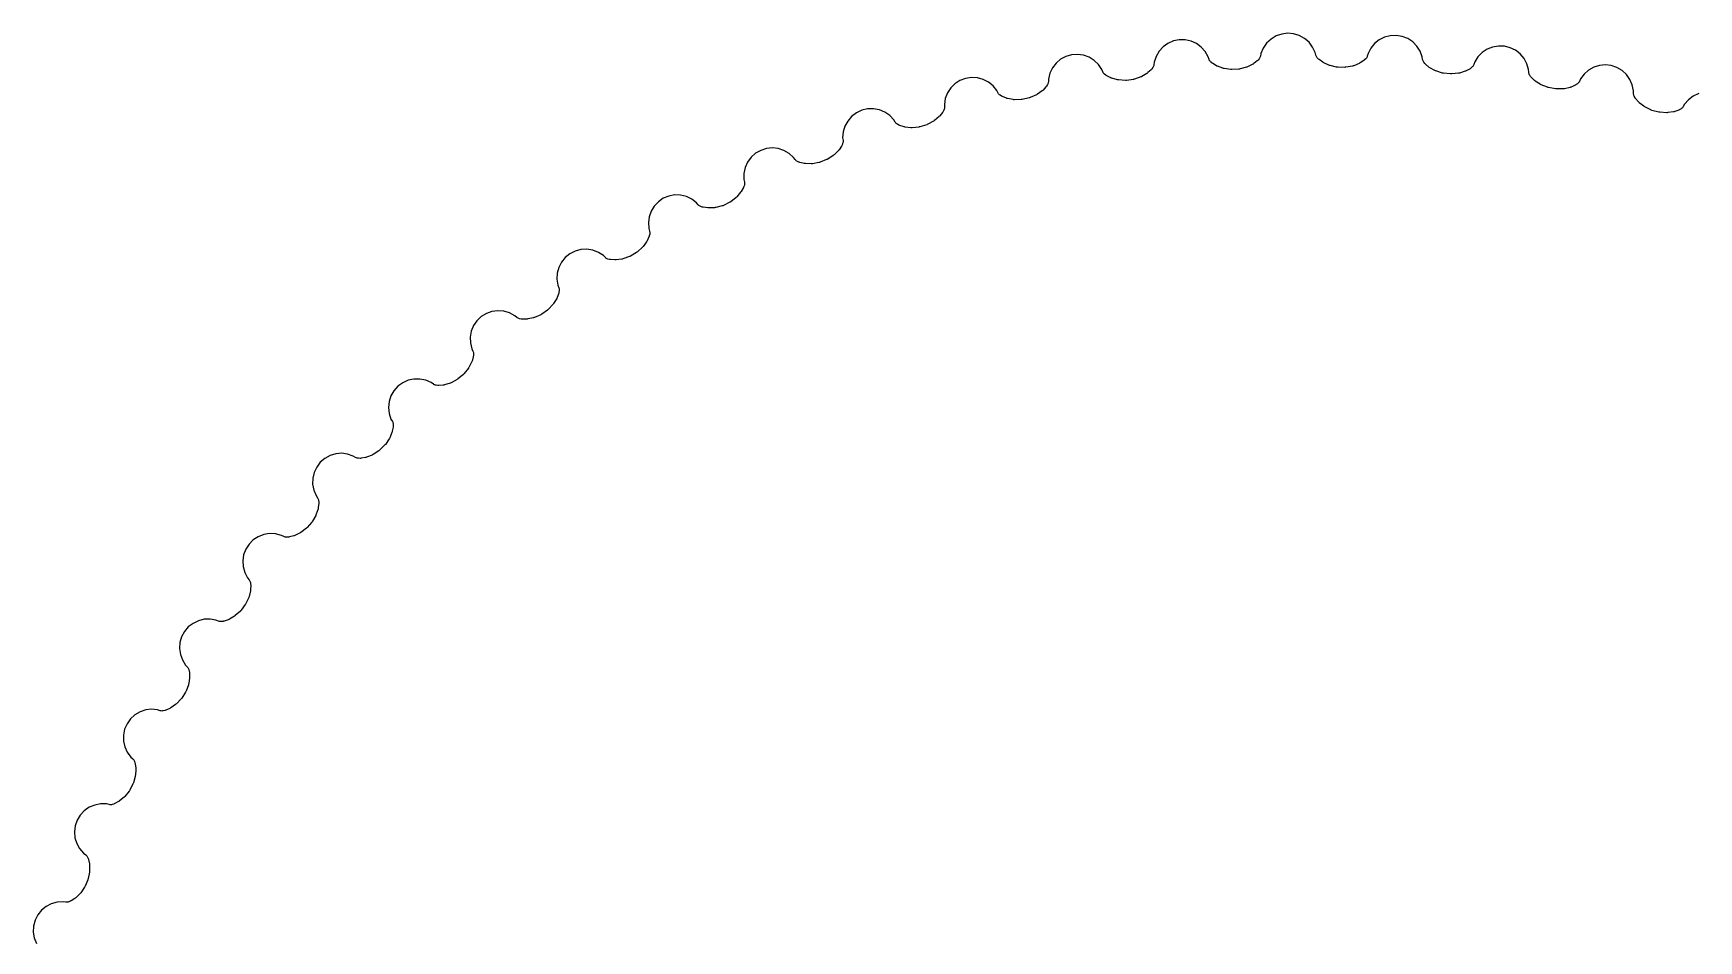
# Model space of a CAD drawing. Header units: metres. Extents: x -60 to 61, y -61 to 61.
# Drawn here: x -56.8 to 17, y 20.3 to 60.5 of the extents above; entities that cross this region are included whole.
import ezdxf

# ---------------------------------------------------------------- set-up
doc = ezdxf.new("R2010")
doc.units = ezdxf.units.M

msp = doc.modelspace()

# ---------------------------------------------------------------- linework, layer by layer
for p, q in [((-1.20312, 60.5016), (-1.46523, 60.4688)), ((-0.93994, 60.4793), (-1.20312, 60.5016)), ((-6.7213, 59.9009), (-6.89909, 59.7056)), ((-6.50676, 60.0551), (-6.7213, 59.9009)), ((-6.26488, 60.1612), (-6.50676, 60.0551)), ((-6.00618, 60.2148), (-6.26488, 60.1612)), ((-5.74205, 60.2134), (-6.00618, 60.2148)), ((-5.48392, 60.1571), (-5.74205, 60.2134)), ((-5.24316, 60.0484), (-5.48392, 60.1571)), ((-5.0303, 59.892), (-5.24316, 60.0484)), ((-4.85457, 59.6947), (-5.0303, 59.892)), ((-2.28468, 59.8482), (-2.3873, 59.6048)), ((-2.13367, 60.065), (-2.28468, 59.8482)), ((-1.94093, 60.2456), (-2.13367, 60.065)), ((-1.71484, 60.3822), (-1.94093, 60.2456)), ((-1.46523, 60.4688), (-1.71484, 60.3822)), ((-0.68713, 60.4026), (-0.93994, 60.4793)), ((-0.45573, 60.2751), (-0.68713, 60.4026)), ((-0.25598, 60.1023), (-0.45573, 60.2751)), ((-0.09647, 59.8917), (-0.25598, 60.1023)), ((0.01573, 59.6526), (-0.09647, 59.8917)), ((2.47748, 59.8405), (2.35583, 59.606)), ((2.6452, 60.0446), (2.47748, 59.8405)), ((2.85178, 60.2094), (2.6452, 60.0446)), ((3.08797, 60.3276), (2.85178, 60.2094)), ((3.34364, 60.3941), (3.08797, 60.3276)), ((3.6075, 60.406), (3.34364, 60.3941)), ((3.8681, 60.3628), (3.6075, 60.406)), ((4.11404, 60.2663), (3.8681, 60.3628)), ((4.33453, 60.1208), (4.11404, 60.2663)), ((4.52, 59.9326), (4.33453, 60.1208)), ((4.66223, 59.7101), (4.52, 59.9326)), ((7.62633, 59.7924), (7.40742, 59.6447)), ((7.87125, 59.8915), (7.62633, 59.7924)), ((8.13142, 59.9375), (7.87125, 59.8915)), ((8.39536, 59.9284), (8.13142, 59.9375)), ((8.65172, 59.8646), (8.39536, 59.9284)), ((8.88919, 59.7489), (8.65172, 59.8646)), ((9.09746, 59.5863), (8.88919, 59.7489)), ((-11.4592, 59.1776), (-11.6209, 58.9687)), ((-11.2576, 59.3483), (-11.4592, 59.1776)), ((-11.0249, 59.4733), (-11.2576, 59.3483)), ((-10.7713, 59.5473), (-11.0249, 59.4733)), ((-10.5078, 59.5668), (-10.7713, 59.5473)), ((-10.2461, 59.5312), (-10.5078, 59.5668)), ((-9.99748, 59.442), (-10.2461, 59.5312)), ((-9.77281, 59.303), (-9.99748, 59.442)), ((-9.58199, 59.1203), (-9.77281, 59.303)), ((-9.43329, 58.9019), (-9.58199, 59.1203)), ((-7.15651, 59.0142), (-7.17548, 58.9839)), ((-7.14359, 59.0428), (-7.15651, 59.0142)), ((-7.13435, 59.0729), (-7.14359, 59.0428)), ((-7.12895, 59.1038), (-7.13435, 59.0729)), ((-7.11537, 59.2267), (-7.12895, 59.1038)), ((-7.03241, 59.4775), (-7.11537, 59.2267)), ((-6.89909, 59.7056), (-7.03241, 59.4775)), ((-4.72371, 59.4653), (-4.85457, 59.6947)), ((-4.68613, 59.3475), (-4.72371, 59.4653)), ((-4.67284, 59.3143), (-4.68613, 59.3475)), ((-4.65736, 59.2869), (-4.67284, 59.3143)), ((-4.6386, 59.2618), (-4.65736, 59.2869)), ((-4.61684, 59.2391), (-4.6386, 59.2618)), ((-4.56334, 59.1901), (-4.61684, 59.2391)), ((-4.55006, 59.1788), (-4.56334, 59.1901)), ((-4.52431, 59.1608), (-4.55006, 59.1788)), ((-4.35817, 59.0598), (-4.52431, 59.1608)), ((-4.34172, 59.0507), (-4.35817, 59.0598)), ((-4.3129, 59.0382), (-4.34172, 59.0507)), ((-4.06912, 58.9506), (-4.3129, 59.0382)), ((-2.97595, 59.0159), (-3.00484, 59.0036)), ((-2.74435, 59.1319), (-2.97595, 59.0159)), ((-2.72787, 59.141), (-2.74435, 59.1319)), ((-2.70201, 59.1588), (-2.72787, 59.141)), ((-2.54906, 59.2788), (-2.70201, 59.1588)), ((-2.53566, 59.2901), (-2.54906, 59.2788)), ((-2.51375, 59.3125), (-2.53566, 59.2901)), ((-2.46649, 59.3676), (-2.51375, 59.3125)), ((-2.44519, 59.3963), (-2.46649, 59.3676)), ((-2.43004, 59.4238), (-2.44519, 59.3963)), ((-2.41844, 59.453), (-2.43004, 59.4238)), ((-2.4106, 59.4834), (-2.41844, 59.453)), ((-2.3873, 59.6048), (-2.4106, 59.4834)), ((0.04384, 59.5322), (0.01573, 59.6526)), ((0.05444, 59.498), (0.04384, 59.5322)), ((0.06769, 59.4696), (0.05444, 59.498)), ((0.0844, 59.443), (0.06769, 59.4696)), ((0.10429, 59.4187), (0.0844, 59.443)), ((0.15373, 59.3656), (0.10429, 59.4187)), ((0.16608, 59.3532), (0.15373, 59.3656)), ((0.19032, 59.3333), (0.16608, 59.3532)), ((0.34792, 59.2194), (0.19032, 59.3333)), ((0.36359, 59.209), (0.34792, 59.2194)), ((0.39133, 59.1942), (0.36359, 59.209)), ((0.62736, 59.0875), (0.39133, 59.1942)), ((0.64506, 59.0803), (0.62736, 59.0875)), ((0.67519, 59.0715), (0.64506, 59.0803)), ((0.96678, 59.0055), (0.67519, 59.0715)), ((1.67383, 59.0516), (1.37982, 58.9973)), ((1.69247, 59.0558), (1.67383, 59.0516)), ((1.72224, 59.0658), (1.69247, 59.0558)), ((1.96234, 59.163), (1.72224, 59.0658)), ((1.97952, 59.1707), (1.96234, 59.163)), ((2.00673, 59.1864), (1.97952, 59.1707)), ((2.16873, 59.2939), (2.00673, 59.1864)), ((2.18295, 59.3041), (2.16873, 59.2939)), ((2.20657, 59.3248), (2.18295, 59.3041)), ((2.25804, 59.3758), (2.20657, 59.3248)), ((2.28156, 59.4028), (2.25804, 59.3758)), ((2.29884, 59.429), (2.28156, 59.4028)), ((2.31271, 59.4571), (2.29884, 59.429)), ((2.32295, 59.4868), (2.31271, 59.4571)), ((2.35583, 59.606), (2.32295, 59.4868)), ((4.7551, 59.4628), (4.66223, 59.7101)), ((4.77354, 59.3405), (4.7551, 59.4628)), ((4.78142, 59.3056), (4.77354, 59.3405)), ((4.79236, 59.2761), (4.78142, 59.3056)), ((4.8069, 59.2483), (4.79236, 59.2761)), ((4.82481, 59.2225), (4.8069, 59.2483)), ((4.86986, 59.1657), (4.82481, 59.2225)), ((4.88116, 59.1524), (4.86986, 59.1657)), ((4.90375, 59.1306), (4.88116, 59.1524)), ((5.0518, 59.0046), (4.90375, 59.1306)), ((6.96831, 59.0087), (6.91293, 58.9619)), ((6.99393, 59.0337), (6.96831, 59.0087)), ((7.01324, 59.0585), (6.99393, 59.0337)), ((7.02931, 59.0855), (7.01324, 59.0585)), ((7.04187, 59.1142), (7.02931, 59.0855)), ((7.08409, 59.2304), (7.04187, 59.1142)), ((7.224, 59.4546), (7.08409, 59.2304)), ((7.40742, 59.6447), (7.224, 59.4546)), ((9.26733, 59.3841), (9.09746, 59.5863)), ((9.39148, 59.1508), (9.26733, 59.3841)), ((9.46439, 58.897), (9.39148, 59.1508)), ((12.6048, 59.0768), (12.3528, 58.9975)), ((12.8677, 59.102), (12.6048, 59.0768)), ((13.1302, 59.072), (12.8677, 59.102)), ((13.3806, 58.988), (13.1302, 59.072)), ((-15.7152, 58.4094), (-15.9372, 58.2663)), ((-15.4683, 58.5033), (-15.7152, 58.4094)), ((-15.2072, 58.5437), (-15.4683, 58.5033)), ((-14.9435, 58.529), (-15.2072, 58.5437)), ((-14.6885, 58.4597), (-14.9435, 58.529)), ((-14.4536, 58.3391), (-14.6885, 58.4597)), ((-14.2488, 58.1721), (-14.4536, 58.3391)), ((-11.812, 58.2886), (-11.8226, 58.2591)), ((-11.8051, 58.3193), (-11.812, 58.2886)), ((-11.8022, 58.3505), (-11.8051, 58.3193)), ((-11.7985, 58.4741), (-11.8022, 58.3505)), ((-11.7357, 58.7308), (-11.7985, 58.4741)), ((-11.6209, 58.9687), (-11.7357, 58.7308)), ((-9.38646, 58.7875), (-9.43329, 58.9019)), ((-9.37059, 58.7555), (-9.38646, 58.7875)), ((-9.35301, 58.7295), (-9.37059, 58.7555)), ((-9.33231, 58.7059), (-9.35301, 58.7295)), ((-9.30881, 58.6851), (-9.33231, 58.7059)), ((-9.2516, 58.6405), (-9.30881, 58.6851)), ((-9.23744, 58.6302), (-9.2516, 58.6405)), ((-9.21034, 58.6143), (-9.23744, 58.6302)), ((-9.0367, 58.5269), (-9.21034, 58.6143)), ((-9.01958, 58.5191), (-9.0367, 58.5269)), ((-8.98985, 58.5089), (-9.01958, 58.5191)), ((-8.73988, 58.4409), (-8.98985, 58.5089)), ((-8.72127, 58.4366), (-8.73988, 58.4409)), ((-8.69012, 58.4327), (-8.72127, 58.4366)), ((-8.39175, 58.4137), (-8.69012, 58.4327)), ((-8.37253, 58.4132), (-8.39175, 58.4137)), ((-8.34122, 58.4156), (-8.37253, 58.4132)), ((-8.03175, 58.459), (-8.34122, 58.4156)), ((-8.01283, 58.4624), (-8.03175, 58.459)), ((-7.98265, 58.471), (-8.01283, 58.4624)), ((-7.70097, 58.5712), (-7.98265, 58.471)), ((-7.68321, 58.5783), (-7.70097, 58.5712)), ((-7.65538, 58.5929), (-7.68321, 58.5783)), ((-7.43372, 58.7269), (-7.65538, 58.5929)), ((-7.41797, 58.7373), (-7.43372, 58.7269)), ((-7.3936, 58.7571), (-7.41797, 58.7373)), ((-7.25069, 58.8889), (-7.3936, 58.7571)), ((-7.23828, 58.9012), (-7.25069, 58.8889)), ((-7.21822, 58.9253), (-7.23828, 58.9012)), ((-7.17548, 58.9839), (-7.21822, 58.9253)), ((-4.0509, 58.9448), (-4.06912, 58.9506)), ((-4.02017, 58.9384), (-4.0509, 58.9448)), ((-3.72426, 58.8958), (-4.02017, 58.9384)), ((-3.70512, 58.8938), (-3.72426, 58.8958)), ((-3.67372, 58.8937), (-3.70512, 58.8938)), ((-3.36179, 58.9123), (-3.67372, 58.8937)), ((-3.34265, 58.9142), (-3.36179, 58.9123)), ((-3.31187, 58.9204), (-3.34265, 58.9142)), ((-3.02312, 58.9979), (-3.31187, 58.9204)), ((-3.00484, 59.0036), (-3.02312, 58.9979)), ((0.98569, 59.002), (0.96678, 59.0055)), ((1.01698, 58.9994), (0.98569, 59.002)), ((1.32941, 58.9932), (1.01698, 58.9994)), ((1.34865, 58.9935), (1.32941, 58.9932)), ((1.37982, 58.9973), (1.34865, 58.9935)), ((5.0666, 58.9929), (5.0518, 59.0046)), ((5.09308, 58.976), (5.0666, 58.9929)), ((5.31989, 58.8509), (5.09308, 58.976)), ((5.33696, 58.8423), (5.31989, 58.8509)), ((5.36629, 58.8311), (5.33696, 58.8423)), ((5.65173, 58.7422), (5.36629, 58.8311)), ((5.6703, 58.7372), (5.65173, 58.7422)), ((5.70129, 58.7321), (5.6703, 58.7372)), ((6.01224, 58.7011), (5.70129, 58.7321)), ((6.03143, 58.6999), (6.01224, 58.7011)), ((6.06281, 58.7012), (6.03143, 58.6999)), ((6.36018, 58.732), (6.06281, 58.7012)), ((6.3791, 58.7347), (6.36018, 58.732)), ((6.40959, 58.7422), (6.3791, 58.7347)), ((6.65666, 58.8201), (6.40959, 58.7422)), ((6.67439, 58.8264), (6.65666, 58.8201)), ((6.70274, 58.8399), (6.67439, 58.8264)), ((6.87277, 58.9342), (6.70274, 58.8399)), ((6.88773, 58.9432), (6.87277, 58.9342)), ((6.91293, 58.9619), (6.88773, 58.9432)), ((9.47307, 58.7737), (9.46439, 58.897)), ((9.47813, 58.7382), (9.47307, 58.7737)), ((9.48669, 58.708), (9.47813, 58.7382)), ((9.49899, 58.6791), (9.48669, 58.708)), ((9.5148, 58.652), (9.49899, 58.6791)), ((9.55519, 58.5918), (9.5148, 58.652)), ((9.56541, 58.5776), (9.55519, 58.5918)), ((9.58618, 58.5541), (9.56541, 58.5776)), ((9.72375, 58.4167), (9.58618, 58.5541)), ((9.73758, 58.4039), (9.72375, 58.4167)), ((9.76263, 58.385), (9.73758, 58.4039)), ((9.97879, 58.2422), (9.76263, 58.385)), ((11.6345, 58.2686), (11.5756, 58.2263)), ((11.662, 58.2914), (11.6345, 58.2686)), ((11.6833, 58.3146), (11.662, 58.2914)), ((11.7014, 58.3402), (11.6833, 58.3146)), ((11.7162, 58.3679), (11.7014, 58.3402)), ((11.7676, 58.4804), (11.7162, 58.3679)), ((11.9248, 58.6927), (11.7676, 58.4804)), ((12.1228, 58.8676), (11.9248, 58.6927)), ((12.3528, 58.9975), (12.1228, 58.8676)), ((13.6082, 58.8538), (13.3806, 58.988)), ((13.8028, 58.6752), (13.6082, 58.8538)), ((13.9561, 58.4601), (13.8028, 58.6752)), ((14.0613, 58.2177), (13.9561, 58.4601)), ((-16.3647, 57.6127), (-16.4069, 57.3519)), ((-16.2693, 57.859), (-16.3647, 57.6127)), ((-16.1246, 58.0801), (-16.2693, 57.859)), ((-15.9372, 58.2663), (-16.1246, 58.0801)), ((-14.0832, 57.9663), (-14.2488, 58.1721)), ((-14.0275, 57.856), (-14.0832, 57.9663)), ((-14.0091, 57.8253), (-14.0275, 57.856)), ((-13.9895, 57.8008), (-14.0091, 57.8253)), ((-13.967, 57.7789), (-13.9895, 57.8008)), ((-13.9419, 57.76), (-13.967, 57.7789)), ((-13.8813, 57.7201), (-13.9419, 57.76)), ((-13.8664, 57.7109), (-13.8813, 57.7201)), ((-13.8381, 57.6973), (-13.8664, 57.7109)), ((-13.6581, 57.6239), (-13.8381, 57.6973)), ((-13.6404, 57.6175), (-13.6581, 57.6239)), ((-13.61, 57.6097), (-13.6404, 57.6175)), ((-13.3554, 57.5618), (-13.61, 57.6097)), ((-13.3365, 57.559), (-13.3554, 57.5618)), ((-13.3051, 57.5575), (-13.3365, 57.559)), ((-13.0062, 57.5623), (-13.3051, 57.5575)), ((-12.987, 57.5634), (-13.0062, 57.5623)), ((-12.956, 57.5683), (-12.987, 57.5634)), ((-12.6509, 57.6361), (-12.956, 57.5683)), ((-12.6323, 57.641), (-12.6509, 57.6361)), ((-12.603, 57.652), (-12.6323, 57.641)), ((-12.3301, 57.7742), (-12.603, 57.652)), ((-12.313, 57.7827), (-12.3301, 57.7742)), ((-12.2864, 57.7994), (-12.313, 57.7827)), ((-12.0761, 57.9507), (-12.2864, 57.7994)), ((-12.0612, 57.9622), (-12.0761, 57.9507)), ((-12.0385, 57.9839), (-12.0612, 57.9622)), ((-11.9065, 58.1266), (-12.0385, 57.9839)), ((-11.8951, 58.1399), (-11.9065, 58.1266)), ((-11.877, 58.1655), (-11.8951, 58.1399)), ((-11.8391, 58.2273), (-11.877, 58.1655)), ((-11.8226, 58.2591), (-11.8391, 58.2273)), ((9.99513, 58.2323), (9.97879, 58.2422)), ((10.0235, 58.2188), (9.99513, 58.2323)), ((10.3009, 58.1074), (10.0235, 58.2188)), ((10.3191, 58.101), (10.3009, 58.1074)), ((10.3495, 58.0935), (10.3191, 58.101)), ((10.657, 58.0378), (10.3495, 58.0935)), ((10.6761, 58.0351), (10.657, 58.0378)), ((10.7074, 58.0339), (10.6761, 58.0351)), ((11.0063, 58.041), (10.7074, 58.0339)), ((11.0254, 58.0422), (11.0063, 58.041)), ((11.0564, 58.0473), (11.0254, 58.0422)), ((11.3089, 58.1053), (11.0564, 58.0473)), ((11.3271, 58.1102), (11.3089, 58.1053)), ((11.3564, 58.1214), (11.3271, 58.1102)), ((11.5334, 58.2018), (11.3564, 58.1214)), ((11.549, 58.2096), (11.5334, 58.2018)), ((11.5756, 58.2263), (11.549, 58.2096)), ((14.1138, 57.9588), (14.0613, 58.2177)), ((14.1127, 57.8353), (14.1138, 57.9588)), ((14.1149, 57.7996), (14.1127, 57.8353)), ((14.1211, 57.7688), (14.1149, 57.7996)), ((14.131, 57.739), (14.1211, 57.7688)), ((14.1446, 57.7107), (14.131, 57.739)), ((14.1801, 57.6474), (14.1446, 57.7107)), ((14.1892, 57.6325), (14.1801, 57.6474)), ((14.208, 57.6073), (14.1892, 57.6325)), ((14.3342, 57.4595), (14.208, 57.6073)), ((16.5503, 57.5597), (16.3766, 57.3605)), ((16.7615, 57.7183), (16.5503, 57.5597)), ((17.0011, 57.8296), (16.7615, 57.7183)), ((-20.5161, 56.8158), (-20.6882, 56.6154)), ((-20.3062, 56.9762), (-20.5161, 56.8158)), ((-20.0675, 57.0894), (-20.3062, 56.9762)), ((-19.8105, 57.1504), (-20.0675, 57.0894)), ((-19.5464, 57.1567), (-19.8105, 57.1504)), ((-19.2867, 57.108), (-19.5464, 57.1567)), ((-19.0429, 57.0063), (-19.2867, 57.108)), ((-18.8255, 56.8562), (-19.0429, 57.0063)), ((-18.6442, 56.6641), (-18.8255, 56.8562)), ((-16.6421, 56.808), (-16.8397, 56.6405)), ((-16.6282, 56.8207), (-16.6421, 56.808)), ((-16.6073, 56.8441), (-16.6282, 56.8207)), ((-16.487, 56.9969), (-16.6073, 56.8441)), ((-16.4767, 57.011), (-16.487, 56.9969)), ((-16.4607, 57.0381), (-16.4767, 57.011)), ((-16.4278, 57.1027), (-16.4607, 57.0381)), ((-16.4139, 57.1356), (-16.4278, 57.1027)), ((-16.4057, 57.1659), (-16.4139, 57.1356)), ((-16.4069, 57.3519), (-16.4009, 57.2284)), ((-16.4013, 57.197), (-16.4057, 57.1659)), ((-16.4009, 57.2284), (-16.4013, 57.197)), ((14.347, 57.4456), (14.3342, 57.4595)), ((14.3705, 57.4248), (14.347, 57.4456)), ((14.5746, 57.2653), (14.3705, 57.4248)), ((14.5901, 57.2541), (14.5746, 57.2653)), ((14.6173, 57.2384), (14.5901, 57.2541)), ((14.885, 57.1053), (14.6173, 57.2384)), ((14.9026, 57.0975), (14.885, 57.1053)), ((14.9324, 57.0875), (14.9026, 57.0975)), ((15.2345, 57.0077), (14.9324, 57.0875)), ((15.2532, 57.0035), (15.2345, 57.0077)), ((15.2844, 56.9998), (15.2532, 57.0035)), ((15.5829, 56.9831), (15.2844, 56.9998)), ((15.602, 56.9827), (15.5829, 56.9831)), ((15.6333, 56.9853), (15.602, 56.9827)), ((15.8896, 57.0231), (15.6333, 56.9853)), ((15.9081, 57.0265), (15.8896, 57.0231)), ((15.9383, 57.0353), (15.9081, 57.0265)), ((16.1211, 57.1015), (15.9383, 57.0353)), ((16.1373, 57.108), (16.1211, 57.1015)), ((16.1651, 57.1225), (16.1373, 57.108)), ((16.2272, 57.16), (16.1651, 57.1225)), ((16.2564, 57.1806), (16.2272, 57.16)), ((16.2794, 57.202), (16.2564, 57.1806)), ((16.2996, 57.2261), (16.2794, 57.202)), ((16.3165, 57.2525), (16.2996, 57.2261)), ((16.3766, 57.3605), (16.3165, 57.2525)), ((-20.8904, 56.1304), (-20.9117, 55.8671)), ((-20.8147, 56.3835), (-20.8904, 56.1304)), ((-20.6882, 56.6154), (-20.8147, 56.3835)), ((-18.5798, 56.5586), (-18.6442, 56.6641)), ((-18.5591, 56.5295), (-18.5798, 56.5586)), ((-18.5376, 56.5066), (-18.5591, 56.5295)), ((-18.5134, 56.4865), (-18.5376, 56.5066)), ((-18.4869, 56.4697), (-18.5134, 56.4865)), ((-18.4233, 56.4347), (-18.4869, 56.4697)), ((-18.4077, 56.4268), (-18.4233, 56.4347)), ((-18.3785, 56.4155), (-18.4077, 56.4268)), ((-18.1932, 56.3566), (-18.3785, 56.4155)), ((-18.175, 56.3516), (-18.1932, 56.3566)), ((-18.1441, 56.3463), (-18.175, 56.3516)), ((-17.8865, 56.3188), (-18.1441, 56.3463)), ((-17.8674, 56.3174), (-17.8865, 56.3188)), ((-17.836, 56.3185), (-17.8674, 56.3174)), ((-17.5384, 56.347), (-17.836, 56.3185)), ((-17.5194, 56.3496), (-17.5384, 56.347)), ((-17.4888, 56.3569), (-17.5194, 56.3496)), ((-17.1901, 56.4487), (-17.4888, 56.3569)), ((-17.172, 56.4551), (-17.1901, 56.4487)), ((-17.1436, 56.4684), (-17.172, 56.4551)), ((-16.8813, 56.612), (-17.1436, 56.4684)), ((-16.8649, 56.6218), (-16.8813, 56.612)), ((-16.8397, 56.6405), (-16.8649, 56.6218)), ((-24.2884, 55.3958), (-24.5398, 55.3145)), ((-24.0257, 55.4231), (-24.2884, 55.3958)), ((-23.763, 55.3951), (-24.0257, 55.4231)), ((-23.5119, 55.3132), (-23.763, 55.3951)), ((-21.0901, 55.32), (-21.1029, 55.3062)), ((-21.0711, 55.345), (-21.0901, 55.32)), ((-20.9633, 55.5069), (-21.0711, 55.345)), ((-20.9542, 55.5217), (-20.9633, 55.5069)), ((-20.9404, 55.5499), (-20.9542, 55.5217)), ((-20.9127, 55.6169), (-20.9404, 55.5499)), ((-20.9014, 55.6509), (-20.9127, 55.6169)), ((-20.9117, 55.8671), (-20.8958, 55.7444)), ((-20.8956, 55.6818), (-20.9014, 55.6509)), ((-20.8958, 55.7444), (-20.8938, 55.7131)), ((-20.8938, 55.7131), (-20.8956, 55.6818)), ((-25.1208, 54.7927), (-25.2286, 54.5515)), ((-24.9653, 55.0062), (-25.1208, 54.7927)), ((-24.7687, 55.1828), (-24.9653, 55.0062)), ((-24.5398, 55.3145), (-24.7687, 55.1828)), ((-23.2833, 55.1807), (-23.5119, 55.3132)), ((-23.0872, 55.0037), (-23.2833, 55.1807)), ((-23.0147, 54.9036), (-23.0872, 55.0037)), ((-22.9917, 54.8763), (-23.0147, 54.9036)), ((-22.9684, 54.8551), (-22.9917, 54.8763)), ((-22.9427, 54.8371), (-22.9684, 54.8551)), ((-22.915, 54.8224), (-22.9427, 54.8371)), ((-22.8489, 54.7926), (-22.915, 54.8224)), ((-22.8326, 54.7859), (-22.8489, 54.7926)), ((-22.8026, 54.7769), (-22.8326, 54.7859)), ((-22.6132, 54.733), (-22.8026, 54.7769)), ((-22.5947, 54.7295), (-22.6132, 54.733)), ((-22.5634, 54.7266), (-22.5947, 54.7295)), ((-22.3045, 54.7196), (-22.5634, 54.7266)), ((-22.2854, 54.7198), (-22.3045, 54.7196)), ((-22.2542, 54.7234), (-22.2854, 54.7198)), ((-21.9598, 54.7755), (-22.2542, 54.7234)), ((-21.941, 54.7796), (-21.9598, 54.7755)), ((-21.9111, 54.7893), (-21.941, 54.7796)), ((-21.6207, 54.9045), (-21.9111, 54.7893)), ((-21.6031, 54.9123), (-21.6207, 54.9045)), ((-21.5758, 54.9279), (-21.6031, 54.9123)), ((-21.3258, 55.0918), (-21.5758, 54.9279)), ((-21.3102, 55.1029), (-21.3258, 55.0918)), ((-21.2866, 55.1236), (-21.3102, 55.1029)), ((-21.1029, 55.3062), (-21.2866, 55.1236)), ((-25.2839, 54.2932), (-25.2842, 54.0291)), ((-25.2842, 54.0291), (-25.2587, 53.9081)), ((-25.2286, 54.5515), (-25.2839, 54.2932)), ((-25.2587, 53.9081), (-25.2542, 53.877)), ((-25.2535, 53.8456), (-25.2569, 53.8144)), ((-25.2542, 53.877), (-25.2535, 53.8456)), ((-28.857, 53.19), (-29.0747, 53.0404)), ((-28.6129, 53.291), (-28.857, 53.19)), ((-28.3531, 53.339), (-28.6129, 53.291)), ((-28.0891, 53.332), (-28.3531, 53.339)), ((-27.8322, 53.2702), (-28.0891, 53.332)), ((-27.5938, 53.1564), (-27.8322, 53.2702)), ((-27.3843, 52.9956), (-27.5938, 53.1564)), ((-25.6354, 53.2233), (-25.8716, 53.04)), ((-25.6208, 53.2356), (-25.6354, 53.2233)), ((-25.5989, 53.2581), (-25.6208, 53.2356)), ((-25.4303, 53.4548), (-25.5989, 53.2581)), ((-25.4186, 53.4695), (-25.4303, 53.4548)), ((-25.4016, 53.4959), (-25.4186, 53.4695)), ((-25.3071, 53.6658), (-25.4016, 53.4959)), ((-25.2991, 53.6814), (-25.3071, 53.6658)), ((-25.2876, 53.7106), (-25.2991, 53.6814)), ((-25.2654, 53.7796), (-25.2876, 53.7106)), ((-25.2569, 53.8144), (-25.2654, 53.7796)), ((-29.483, 52.3747), (-29.5176, 52.1128)), ((-29.3947, 52.6236), (-29.483, 52.3747)), ((-29.2566, 52.8488), (-29.3947, 52.6236)), ((-29.0747, 53.0404), (-29.2566, 52.8488)), ((-27.304, 52.9015), (-27.3843, 52.9956)), ((-27.2789, 52.8761), (-27.304, 52.9015)), ((-27.2541, 52.8569), (-27.2789, 52.8761)), ((-27.227, 52.8409), (-27.2541, 52.8569)), ((-27.1982, 52.8285), (-27.227, 52.8409)), ((-27.1299, 52.804), (-27.1982, 52.8285)), ((-27.1132, 52.7987), (-27.1299, 52.804)), ((-27.0825, 52.7921), (-27.1132, 52.7987)), ((-26.8902, 52.7634), (-27.0825, 52.7921)), ((-26.8716, 52.7613), (-26.8902, 52.7634)), ((-26.8401, 52.761), (-26.8716, 52.7613)), ((-26.5815, 52.7746), (-26.8401, 52.761)), ((-26.5624, 52.7763), (-26.5815, 52.7746)), ((-26.5316, 52.7823), (-26.5624, 52.7763)), ((-26.2423, 52.8576), (-26.5316, 52.7823)), ((-26.2239, 52.8632), (-26.2423, 52.8576)), ((-26.1949, 52.8752), (-26.2239, 52.8632)), ((-25.9145, 53.0132), (-26.1949, 52.8752)), ((-25.8976, 53.0224), (-25.9145, 53.0132)), ((-25.8716, 53.04), (-25.8976, 53.0224)), ((-29.5176, 52.1128), (-29.4969, 51.8494)), ((-29.4969, 51.8494), (-29.4618, 51.7309)), ((-29.4618, 51.7309), (-29.4548, 51.7002)), ((-29.4526, 51.6376), (-29.4583, 51.6022)), ((-29.4548, 51.7002), (-29.4517, 51.669)), ((-29.4517, 51.669), (-29.4526, 51.6376)), ((-32.5013, 50.9177), (-32.7564, 50.8492)), ((-32.2375, 50.9317), (-32.5013, 50.9177)), ((-31.9765, 50.8906), (-32.2375, 50.9317)), ((-29.783, 51.0183), (-30.0039, 50.8168)), ((-29.7694, 51.0317), (-29.783, 51.0183)), ((-29.7493, 51.0559), (-29.7694, 51.0317)), ((-29.5969, 51.2654), (-29.7493, 51.0559)), ((-29.5864, 51.281), (-29.5969, 51.2654)), ((-29.5716, 51.3087), (-29.5864, 51.281)), ((-29.4909, 51.4856), (-29.5716, 51.3087)), ((-29.4842, 51.5017), (-29.4909, 51.4856)), ((-29.475, 51.5317), (-29.4842, 51.5017)), ((-29.4583, 51.6022), (-29.475, 51.5317)), ((-33.363, 50.3573), (-33.4827, 50.1219)), ((-33.1969, 50.5627), (-33.363, 50.3573)), ((-32.9917, 50.7292), (-33.1969, 50.5627)), ((-32.7564, 50.8492), (-32.9917, 50.7292)), ((-31.7298, 50.7961), (-31.9765, 50.8906)), ((-31.5082, 50.6524), (-31.7298, 50.7961)), ((-31.4207, 50.565), (-31.5082, 50.6524)), ((-31.3937, 50.5416), (-31.4207, 50.565)), ((-31.3674, 50.5244), (-31.3937, 50.5416)), ((-31.3392, 50.5107), (-31.3674, 50.5244)), ((-31.3094, 50.5006), (-31.3392, 50.5107)), ((-31.2394, 50.4816), (-31.3094, 50.5006)), ((-31.2224, 50.4776), (-31.2394, 50.4816)), ((-31.1913, 50.4735), (-31.2224, 50.4776)), ((-30.9973, 50.4601), (-31.1913, 50.4735)), ((-30.9785, 50.4595), (-30.9973, 50.4601)), ((-30.9472, 50.4617), (-30.9785, 50.4595)), ((-30.6904, 50.4958), (-30.9472, 50.4617)), ((-30.6715, 50.4991), (-30.6904, 50.4958)), ((-30.6413, 50.5075), (-30.6715, 50.4991)), ((-30.3589, 50.6056), (-30.6413, 50.5075)), ((-30.341, 50.6126), (-30.3589, 50.6056)), ((-30.313, 50.6269), (-30.341, 50.6126)), ((-30.0445, 50.7867), (-30.313, 50.6269)), ((-30.0283, 50.7972), (-30.0445, 50.7867)), ((-30.0039, 50.8168), (-30.0283, 50.7972)), ((-33.551, 49.8666), (-33.5646, 49.6029)), ((-33.5646, 49.6029), (-33.5231, 49.3419)), ((-33.4827, 50.1219), (-33.551, 49.8666)), ((-33.5764, 48.7518), (-33.7117, 48.5309)), ((-33.5672, 48.7682), (-33.5764, 48.7518)), ((-33.5546, 48.797), (-33.5672, 48.7682)), ((-33.4882, 48.9797), (-33.5546, 48.797)), ((-33.5231, 49.3419), (-33.4787, 49.2265)), ((-33.4828, 48.9963), (-33.4882, 48.9797)), ((-33.4761, 49.027), (-33.4828, 48.9963)), ((-33.4787, 49.2265), (-33.4693, 49.1966)), ((-33.465, 49.0987), (-33.4761, 49.027)), ((-33.4693, 49.1966), (-33.4637, 49.1657)), ((-33.4621, 49.1344), (-33.465, 49.0987)), ((-33.4637, 49.1657), (-33.4621, 49.1344)), ((-36.9178, 47.9476), (-37.1091, 47.7654)), ((-36.6928, 48.086), (-36.9178, 47.9476)), ((-36.444, 48.1746), (-36.6928, 48.086)), ((-36.1822, 48.2095), (-36.444, 48.1746)), ((-35.9187, 48.1892), (-36.1822, 48.2095)), ((-35.6653, 48.1146), (-35.9187, 48.1892)), ((-35.4329, 47.9889), (-35.6653, 48.1146)), ((-35.3388, 47.9088), (-35.4329, 47.9889)), ((-34.2835, 48.0336), (-34.5573, 47.9134)), ((-34.2662, 48.042), (-34.2835, 48.0336)), ((-34.2395, 48.0585), (-34.2662, 48.042)), ((-33.9845, 48.2391), (-34.2395, 48.0585)), ((-33.9693, 48.2509), (-33.9845, 48.2391)), ((-33.9464, 48.2724), (-33.9693, 48.2509)), ((-33.7422, 48.4908), (-33.9464, 48.2724)), ((-33.7297, 48.5052), (-33.7422, 48.4908)), ((-33.7117, 48.5309), (-33.7297, 48.5052)), ((-37.3591, 47.3033), (-37.4068, 47.0434)), ((-37.2585, 47.5474), (-37.3591, 47.3033)), ((-37.1091, 47.7654), (-37.2585, 47.5474)), ((-35.31, 47.8876), (-35.3388, 47.9088)), ((-35.2824, 47.8726), (-35.31, 47.8876)), ((-35.2532, 47.8611), (-35.2824, 47.8726)), ((-35.2228, 47.8534), (-35.2532, 47.8611)), ((-35.1515, 47.8401), (-35.2228, 47.8534)), ((-35.1341, 47.8374), (-35.1515, 47.8401)), ((-35.1028, 47.8358), (-35.1341, 47.8374)), ((-34.9084, 47.8379), (-35.1028, 47.8358)), ((-34.8896, 47.8388), (-34.9084, 47.8379)), ((-34.8585, 47.8434), (-34.8896, 47.8388)), ((-34.6053, 47.8978), (-34.8585, 47.8434)), ((-34.5867, 47.9026), (-34.6053, 47.8978)), ((-34.5573, 47.9134), (-34.5867, 47.9026)), ((-37.4068, 47.0434), (-37.3995, 46.7793)), ((-37.3995, 46.7793), (-37.3374, 46.5226)), ((-37.3374, 46.5226), (-37.284, 46.4111)), ((-37.3436, 45.9301), (-37.4609, 45.6991)), ((-37.3357, 45.9471), (-37.3436, 45.9301)), ((-37.3255, 45.9768), (-37.3357, 45.9471)), ((-37.2738, 46.1643), (-37.3255, 45.9768)), ((-37.284, 46.4111), (-37.2722, 46.382)), ((-37.2697, 46.1813), (-37.2738, 46.1643)), ((-37.2722, 46.382), (-37.2642, 46.3516)), ((-37.2654, 46.2124), (-37.2697, 46.1813)), ((-37.2601, 46.2847), (-37.2654, 46.2124)), ((-37.2642, 46.3516), (-37.26, 46.3205)), ((-37.26, 46.3205), (-37.2601, 46.2847)), ((-40.3974, 45.0187), (-40.6106, 44.8629)), ((-40.1562, 45.1268), (-40.3974, 45.0187)), ((-39.898, 45.1824), (-40.1562, 45.1268)), ((-39.6338, 45.1831), (-39.898, 45.1824)), ((-39.3753, 45.1289), (-39.6338, 45.1831)), ((-39.1337, 45.0221), (-39.3753, 45.1289)), ((-39.0335, 44.9497), (-39.1337, 45.0221)), ((-38.3014, 44.997), (-38.5495, 44.9227)), ((-38.2833, 45.0032), (-38.3014, 44.997)), ((-38.2547, 45.0163), (-38.2833, 45.0032)), ((-37.9914, 45.1579), (-38.2547, 45.0163)), ((-37.9748, 45.1677), (-37.9914, 45.1579)), ((-37.9495, 45.1862), (-37.9748, 45.1677)), ((-37.7097, 45.3866), (-37.9495, 45.1862)), ((-37.6954, 45.3994), (-37.7097, 45.3866)), ((-37.6744, 45.4227), (-37.6954, 45.3994)), ((-37.4882, 45.6567), (-37.6744, 45.4227)), ((-37.4769, 45.6721), (-37.4882, 45.6567)), ((-37.4609, 45.6991), (-37.4769, 45.6721)), ((-40.9183, 44.437), (-40.9993, 44.1855)), ((-40.7868, 44.6661), (-40.9183, 44.437)), ((-40.6106, 44.8629), (-40.7868, 44.6661)), ((-39.0031, 44.9309), (-39.0335, 44.9497)), ((-38.9744, 44.9181), (-39.0031, 44.9309)), ((-38.9444, 44.909), (-38.9744, 44.9181)), ((-38.9134, 44.9037), (-38.9444, 44.909)), ((-38.8412, 44.8961), (-38.9134, 44.9037)), ((-38.8238, 44.8948), (-38.8412, 44.8961)), ((-38.7924, 44.8957), (-38.8238, 44.8948)), ((-38.5988, 44.9132), (-38.7924, 44.8957)), ((-38.5801, 44.9156), (-38.5988, 44.9132)), ((-38.5495, 44.9227), (-38.5801, 44.9156)), ((-40.9993, 44.1855), (-41.0262, 43.9227)), ((-41.0262, 43.9227), (-40.9979, 43.6601)), ((-40.9979, 43.6601), (-40.9155, 43.409)), ((-40.8747, 42.8179), (-40.9733, 42.5784)), ((-40.9155, 43.409), (-40.8535, 43.3021)), ((-40.8682, 42.8356), (-40.8747, 42.8179)), ((-40.8603, 42.866), (-40.8682, 42.8356)), ((-40.8237, 43.0569), (-40.8603, 42.866)), ((-40.8535, 43.3021), (-40.8394, 43.274)), ((-40.8394, 43.274), (-40.829, 43.2444)), ((-40.829, 43.2444), (-40.8224, 43.2137)), ((-40.821, 43.0742), (-40.8237, 43.0569)), ((-40.8224, 43.2137), (-40.8196, 43.178)), ((-40.8192, 43.1055), (-40.821, 43.0742)), ((-40.8196, 43.178), (-40.8192, 43.1055)), ((-41.1965, 42.247), (-41.4196, 42.0283)), ((-41.1833, 42.261), (-41.1965, 42.247)), ((-41.1641, 42.2859), (-41.1833, 42.261)), ((-40.9971, 42.5339), (-41.1641, 42.2859)), ((-40.987, 42.5502), (-40.9971, 42.5339)), ((-40.9733, 42.5784), (-40.987, 42.5502)), ((-44.0466, 41.4945), (-44.2066, 41.2843)), ((-43.8463, 41.6668), (-44.0466, 41.4945)), ((-43.6146, 41.7937), (-43.8463, 41.6668)), ((-43.3617, 41.8696), (-43.6146, 41.7937)), ((-43.0983, 41.8913), (-43.3617, 41.8696)), ((-42.8363, 41.8578), (-43.0983, 41.8913)), ((-42.5869, 41.7705), (-42.8363, 41.8578)), ((-42.4813, 41.7063), (-42.5869, 41.7705)), ((-42.4495, 41.69), (-42.4813, 41.7063)), ((-42.4199, 41.6795), (-42.4495, 41.69)), ((-42.3892, 41.6729), (-42.4199, 41.6795)), ((-42.358, 41.6701), (-42.3892, 41.6729)), ((-42.2854, 41.6682), (-42.358, 41.6701)), ((-42.268, 41.6684), (-42.2854, 41.6682)), ((-42.2367, 41.6717), (-42.268, 41.6684)), ((-42.0451, 41.7045), (-42.2367, 41.6717)), ((-42.0267, 41.7084), (-42.0451, 41.7045)), ((-41.9968, 41.7179), (-42.0267, 41.7084)), ((-41.7553, 41.8117), (-41.9968, 41.7179)), ((-41.7378, 41.8194), (-41.7553, 41.8117)), ((-41.7104, 41.8347), (-41.7378, 41.8194)), ((-41.4591, 41.9967), (-41.7104, 41.8347)), ((-41.4434, 42.0078), (-41.4591, 41.9967)), ((-41.4196, 42.0283), (-41.4434, 42.0078)), ((-44.3802, 40.7885), (-44.3861, 40.5243)), ((-44.3195, 41.0455), (-44.3802, 40.7885)), ((-44.2066, 41.2843), (-44.3195, 41.0455)), ((-44.3861, 40.5243), (-44.3371, 40.2647)), ((-44.3371, 40.2647), (-44.2351, 40.0211)), ((-44.2351, 40.0211), (-44.1647, 39.9194)), ((-44.1647, 39.9194), (-44.1485, 39.8925)), ((-44.1485, 39.8925), (-44.1357, 39.8638)), ((-44.1357, 39.8638), (-44.1267, 39.8338)), ((-44.1267, 39.8338), (-44.1211, 39.7984)), ((-44.2468, 39.1422), (-44.3936, 38.8817)), ((-44.2381, 39.1592), (-44.2468, 39.1422)), ((-44.2266, 39.1884), (-44.2381, 39.1592)), ((-44.1474, 39.4351), (-44.2266, 39.1884)), ((-44.1423, 39.4532), (-44.1474, 39.4351)), ((-44.1369, 39.4841), (-44.1423, 39.4532)), ((-44.1155, 39.6774), (-44.1369, 39.4841)), ((-44.1211, 39.7984), (-44.1149, 39.7262)), ((-44.1142, 39.6948), (-44.1155, 39.6774)), ((-44.1149, 39.7262), (-44.1142, 39.6948)), ((-44.9453, 38.3621), (-45.1785, 38.2494)), ((-44.9284, 38.3711), (-44.9453, 38.3621)), ((-44.9023, 38.3885), (-44.9284, 38.3711)), ((-44.6647, 38.57), (-44.9023, 38.3885)), ((-44.6499, 38.5823), (-44.6647, 38.57)), ((-44.6278, 38.6046), (-44.6499, 38.5823)), ((-44.4228, 38.8404), (-44.6278, 38.6046)), ((-44.4107, 38.8554), (-44.4228, 38.8404)), ((-44.3936, 38.8817), (-44.4107, 38.8554)), ((-47.3469, 37.6417), (-47.4405, 37.3946)), ((-47.2041, 37.8638), (-47.3469, 37.6417)), ((-47.0182, 38.0515), (-47.2041, 37.8638)), ((-46.7973, 38.1964), (-47.0182, 38.0515)), ((-46.5511, 38.2922), (-46.7973, 38.1964)), ((-46.2904, 38.3348), (-46.5511, 38.2922)), ((-46.0265, 38.3222), (-46.2904, 38.3348)), ((-45.771, 38.255), (-46.0265, 38.3222)), ((-45.6606, 38.1994), (-45.771, 38.255)), ((-45.6276, 38.1856), (-45.6606, 38.1994)), ((-45.5972, 38.1775), (-45.6276, 38.1856)), ((-45.5661, 38.1733), (-45.5972, 38.1775)), ((-45.5347, 38.173), (-45.5661, 38.1733)), ((-45.4623, 38.1769), (-45.5347, 38.173)), ((-45.4449, 38.1784), (-45.4623, 38.1769)), ((-45.4141, 38.1842), (-45.4449, 38.1784)), ((-45.2256, 38.2322), (-45.4141, 38.1842)), ((-45.2076, 38.2375), (-45.2256, 38.2322)), ((-45.1785, 38.2494), (-45.2076, 38.2375)), ((-47.4405, 37.3946), (-47.4806, 37.1335)), ((-47.4806, 37.1335), (-47.4655, 36.8698)), ((-47.4655, 36.8698), (-47.396, 36.6149)), ((-47.396, 36.6149), (-47.2749, 36.3801)), ((-47.2749, 36.3801), (-47.1967, 36.2843)), ((-47.1967, 36.2843), (-47.1784, 36.2588)), ((-47.1784, 36.2588), (-47.1634, 36.2312)), ((-47.1634, 36.2312), (-47.152, 36.202)), ((-47.152, 36.202), (-47.1436, 36.1672)), ((-47.1436, 36.1672), (-47.1317, 36.0957)), ((-47.2168, 35.5031), (-47.3425, 35.2318)), ((-47.2095, 35.5207), (-47.2168, 35.5031)), ((-47.2003, 35.5508), (-47.2095, 35.5207)), ((-47.1409, 35.8029), (-47.2003, 35.5508)), ((-47.1373, 35.8214), (-47.1409, 35.8029)), ((-47.1344, 35.8526), (-47.1373, 35.8214)), ((-47.1284, 36.047), (-47.1344, 35.8526)), ((-47.1317, 36.0957), (-47.1285, 36.0644)), ((-47.1285, 36.0644), (-47.1284, 36.047)), ((-47.8511, 34.6699), (-48.0746, 34.539)), ((-47.835, 34.6802), (-47.8511, 34.6699)), ((-47.8103, 34.6997), (-47.835, 34.6802)), ((-47.5879, 34.8995), (-47.8103, 34.6997)), ((-47.5741, 34.9129), (-47.5879, 34.8995)), ((-47.5539, 34.9369), (-47.5741, 34.9129)), ((-47.3682, 35.1883), (-47.5539, 34.9369)), ((-47.3574, 35.2042), (-47.3682, 35.1883)), ((-47.3425, 35.2318), (-47.3574, 35.2042)), ((-50.0631, 33.9938), (-50.1879, 33.7609)), ((-49.8927, 34.1956), (-50.0631, 33.9938)), ((-49.684, 34.3576), (-49.8927, 34.1956)), ((-49.4463, 34.4727), (-49.684, 34.3576)), ((-49.1897, 34.5358), (-49.4463, 34.4727)), ((-48.9257, 34.5442), (-49.1897, 34.5358)), ((-48.6657, 34.4975), (-48.9257, 34.5442)), ((-48.5512, 34.4509), (-48.6657, 34.4975)), ((-48.5172, 34.4397), (-48.5512, 34.4509)), ((-48.4863, 34.4341), (-48.5172, 34.4397)), ((-48.4549, 34.4324), (-48.4863, 34.4341)), ((-48.4236, 34.4346), (-48.4549, 34.4324)), ((-48.3517, 34.4442), (-48.4236, 34.4346)), ((-48.3345, 34.4471), (-48.3517, 34.4442)), ((-48.3042, 34.4554), (-48.3345, 34.4471)), ((-48.1202, 34.5182), (-48.3042, 34.4554)), ((-48.1026, 34.5249), (-48.1202, 34.5182)), ((-48.0746, 34.539), (-48.1026, 34.5249)), ((-50.2615, 33.5073), (-50.2807, 33.2437)), ((-50.2807, 33.2437), (-50.2448, 32.982)), ((-50.1879, 33.7609), (-50.2615, 33.5073)), ((-50.2448, 32.982), (-50.1552, 32.7335)), ((-50.1552, 32.7335), (-50.0159, 32.5091)), ((-50.0159, 32.5091), (-49.9303, 32.4199)), ((-49.9303, 32.4199), (-49.91, 32.3959)), ((-49.91, 32.3959), (-49.8929, 32.3696)), ((-49.8929, 32.3696), (-49.8792, 32.3413)), ((-49.8792, 32.3413), (-49.8681, 32.3073)), ((-49.8364, 31.9444), (-49.8757, 31.6883)), ((-49.8681, 32.3073), (-49.8505, 32.2369)), ((-49.8505, 32.2369), (-49.8448, 32.206)), ((-49.8448, 32.206), (-49.8434, 32.1887)), ((-49.8434, 32.1887), (-49.8339, 31.9945)), ((-49.8343, 31.9631), (-49.8364, 31.9444)), ((-49.8339, 31.9945), (-49.8343, 31.9631)), ((-50.2103, 31.0083), (-50.4161, 30.7915)), ((-50.1976, 31.0227), (-50.2103, 31.0083)), ((-50.1793, 31.0483), (-50.1976, 31.0227)), ((-50.0142, 31.3136), (-50.1793, 31.0483)), ((-50.0047, 31.3303), (-50.0142, 31.3136)), ((-49.9919, 31.359), (-50.0047, 31.3303)), ((-49.8883, 31.6395), (-49.9919, 31.359)), ((-49.8823, 31.6576), (-49.8883, 31.6395)), ((-49.8757, 31.6883), (-49.8823, 31.6576)), ((-52.2567, 30.3016), (-52.4518, 30.1236)), ((-52.0288, 30.4352), (-52.2567, 30.3016)), ((-51.7781, 30.5185), (-52.0288, 30.4352)), ((-51.5156, 30.5479), (-51.7781, 30.5185)), ((-51.2527, 30.522), (-51.5156, 30.5479)), ((-51.1349, 30.4845), (-51.2527, 30.522)), ((-51.1001, 30.4762), (-51.1349, 30.4845)), ((-51.0688, 30.473), (-51.1001, 30.4762)), ((-51.0375, 30.4738), (-51.0688, 30.473)), ((-51.0064, 30.4785), (-51.0375, 30.4738)), ((-50.9355, 30.4938), (-51.0064, 30.4785)), ((-50.9186, 30.4981), (-50.9355, 30.4938)), ((-50.889, 30.5087), (-50.9186, 30.4981)), ((-50.7106, 30.5859), (-50.889, 30.5087)), ((-50.6936, 30.594), (-50.7106, 30.5859)), ((-50.6668, 30.6103), (-50.6936, 30.594)), ((-50.4543, 30.7586), (-50.6668, 30.6103)), ((-50.4391, 30.7701), (-50.4543, 30.7586)), ((-50.4161, 30.7915), (-50.4391, 30.7701)), ((-52.7115, 29.6668), (-52.7648, 29.4081)), ((-52.6057, 29.9088), (-52.7115, 29.6668)), ((-52.4518, 30.1236), (-52.6057, 29.9088)), ((-52.7648, 29.4081), (-52.763, 29.1438)), ((-52.763, 29.1438), (-52.7064, 28.8858)), ((-52.7064, 28.8858), (-52.5974, 28.6452)), ((-52.5974, 28.6452), (-52.4406, 28.4325)), ((-52.4406, 28.4325), (-52.3482, 28.3504)), ((-52.3482, 28.3504), (-52.3261, 28.3281)), ((-52.3261, 28.3281), (-52.3069, 28.3032)), ((-52.3069, 28.3032), (-52.2911, 28.2762)), ((-52.2911, 28.2762), (-52.2773, 28.2431)), ((-52.2773, 28.2431), (-52.2542, 28.1744)), ((-52.2542, 28.1744), (-52.2461, 28.144)), ((-52.2461, 28.144), (-52.2432, 28.1268)), ((-52.2432, 28.1268), (-52.2183, 27.934)), ((-52.2443, 27.5758), (-52.3254, 27.288)), ((-52.2399, 27.5944), (-52.2443, 27.5758)), ((-52.2356, 27.6255), (-52.2399, 27.5944)), ((-52.2169, 27.8839), (-52.2356, 27.6255)), ((-52.2183, 27.934), (-52.2162, 27.9027)), ((-52.2162, 27.9027), (-52.2169, 27.8839)), ((-52.7386, 26.6527), (-52.9386, 26.4881)), ((-52.7243, 26.6654), (-52.7386, 26.6527)), ((-52.7031, 26.6886), (-52.7243, 26.6654)), ((-52.5152, 26.9211), (-52.7031, 26.6886)), ((-52.5036, 26.9365), (-52.5152, 26.9211)), ((-52.4875, 26.9634), (-52.5036, 26.9365)), ((-52.344, 27.241), (-52.4875, 26.9634)), ((-52.3358, 27.2584), (-52.344, 27.241)), ((-52.3254, 27.288), (-52.3358, 27.2584)), ((-54.6794, 25.861), (-54.8156, 25.6348)), ((-54.499, 26.054), (-54.6794, 25.861)), ((-54.2825, 26.2053), (-54.499, 26.054)), ((-54.0391, 26.3082), (-54.2825, 26.2053)), ((-53.7798, 26.3584), (-54.0391, 26.3082)), ((-53.5156, 26.3535), (-53.7798, 26.3584)), ((-53.3952, 26.3255), (-53.5156, 26.3535)), ((-53.3599, 26.3199), (-53.3952, 26.3255)), ((-53.3285, 26.3193), (-53.3599, 26.3199)), ((-53.2973, 26.3225), (-53.3285, 26.3193)), ((-53.2667, 26.3296), (-53.2973, 26.3225)), ((-53.1973, 26.3505), (-53.2667, 26.3296)), ((-53.1806, 26.3562), (-53.1973, 26.3505)), ((-53.1521, 26.3691), (-53.1806, 26.3562)), ((-52.9803, 26.4603), (-53.1521, 26.3691)), ((-52.9641, 26.4697), (-52.9803, 26.4603)), ((-52.9386, 26.4881), (-52.9641, 26.4697)), ((-54.9019, 25.385), (-54.9344, 25.1228)), ((-54.9344, 25.1228), (-54.9117, 24.8597)), ((-54.8156, 25.6348), (-54.9019, 25.385)), ((-54.9117, 24.8597), (-54.8347, 24.607)), ((-54.8347, 24.607), (-54.707, 24.3758)), ((-54.707, 24.3758), (-54.5338, 24.1762)), ((-54.5338, 24.1762), (-54.4352, 24.1017)), ((-54.4352, 24.1017), (-54.4113, 24.0812)), ((-54.4113, 24.0812), (-54.3903, 24.058)), ((-54.3903, 24.058), (-54.3723, 24.0322)), ((-54.3723, 24.0322), (-54.3559, 24.0004)), ((-54.3559, 24.0004), (-54.3275, 23.9337)), ((-54.3275, 23.9337), (-54.317, 23.9042)), ((-54.317, 23.9042), (-54.3127, 23.8872)), ((-54.3127, 23.8872), (-54.2726, 23.6969)), ((-54.2726, 23.6969), (-54.2681, 23.6659)), ((-54.2681, 23.6659), (-54.2672, 23.6471)), ((-54.2672, 23.6471), (-54.2654, 23.388)), ((-54.3428, 22.9961), (-54.4638, 22.708)), ((-54.336, 23.0141), (-54.3428, 22.9961)), ((-54.328, 23.0445), (-54.336, 23.0141)), ((-54.2701, 23.3378), (-54.328, 23.0445)), ((-54.2671, 23.3567), (-54.2701, 23.3378)), ((-54.2654, 23.388), (-54.2671, 23.3567)), ((-54.9151, 22.1673), (-55.0791, 22.0628)), ((-54.8996, 22.178), (-54.9151, 22.1673)), ((-54.8757, 22.1984), (-54.8996, 22.178)), ((-54.6895, 22.3784), (-54.8757, 22.1984)), ((-54.6762, 22.3922), (-54.6895, 22.3784)), ((-54.6569, 22.4169), (-54.6762, 22.3922)), ((-54.488, 22.6636), (-54.6569, 22.4169)), ((-54.4778, 22.6799), (-54.488, 22.6636)), ((-54.4638, 22.708), (-54.4778, 22.6799)), ((-56.5612, 21.4349), (-56.6791, 21.1986)), ((-56.3967, 21.6417), (-56.5612, 21.4349)), ((-56.1928, 21.8097), (-56.3967, 21.6417)), ((-55.9585, 21.9316), (-56.1928, 21.8097)), ((-55.7039, 22.0022), (-55.9585, 21.9316)), ((-55.4402, 22.0183), (-55.7039, 22.0022)), ((-55.318, 22), (-55.4402, 22.0183)), ((-55.2823, 21.9973), (-55.318, 22)), ((-55.251, 21.9991), (-55.2823, 21.9973)), ((-55.2201, 22.0048), (-55.251, 21.9991)), ((-55.1902, 22.0144), (-55.2201, 22.0048)), ((-55.1226, 22.0407), (-55.1902, 22.0144)), ((-55.1066, 22.0476), (-55.1226, 22.0407)), ((-55.0791, 22.0628), (-55.1066, 22.0476)), ((-56.7452, 20.9428), (-56.7568, 20.679)), ((-56.7568, 20.679), (-56.7132, 20.4183)), ((-56.6791, 21.1986), (-56.7452, 20.9428)), ((-56.7132, 20.4183), (-56.6164, 20.1726))]:
    msp.add_line(p, q)

doc.saveas('drawing.dxf')
